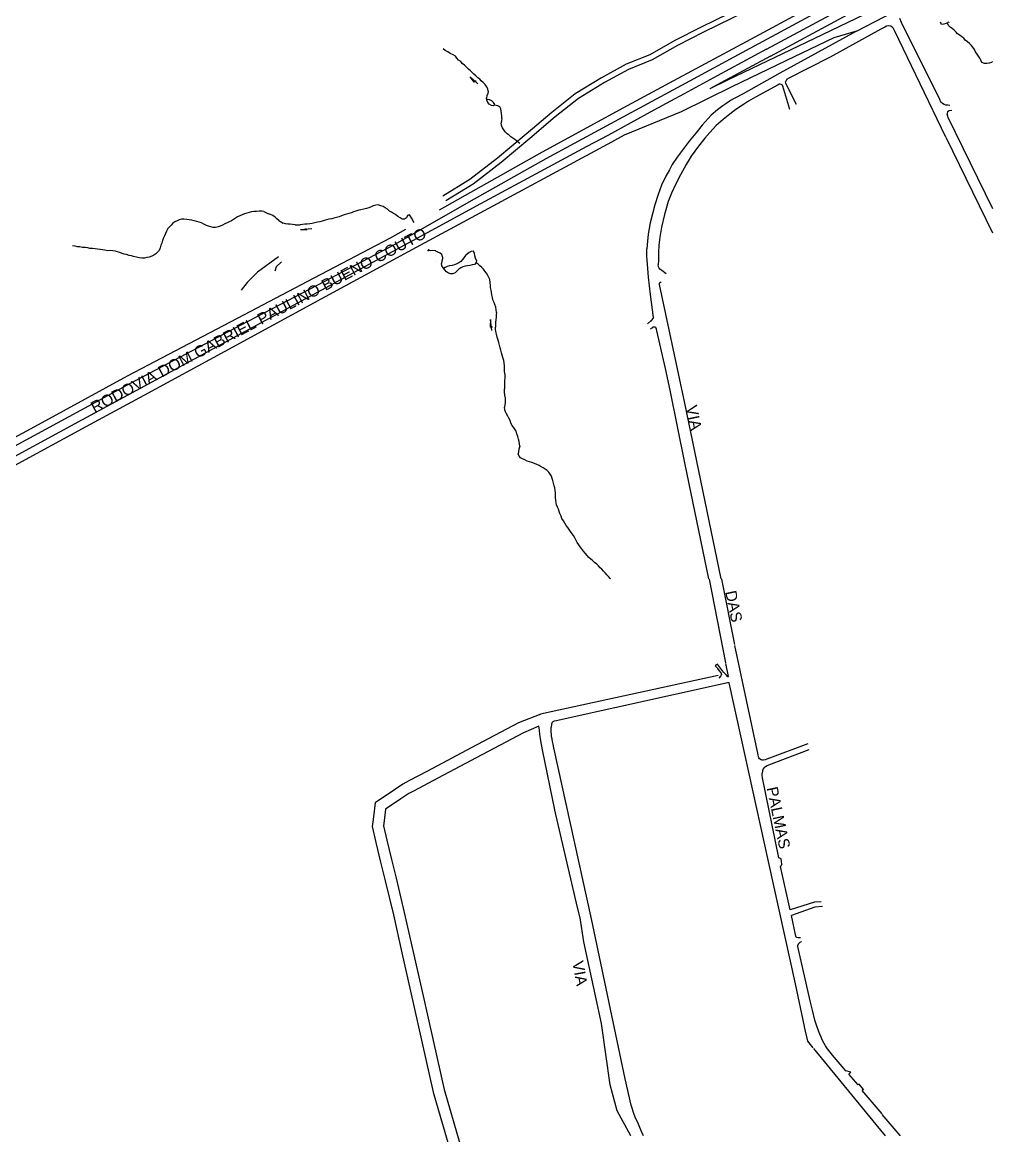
# Model space of a CAD drawing. Header units: millimetres. Extents: x 583 to 26013, y 350 to 21391.
# Drawn here: x 9720 to 10591, y 15884 to 16884 of the extents above; entities that cross this region are included whole.
import ezdxf

# ---------------------------------------------------------------- set-up
doc = ezdxf.new("R2010")
doc.units = ezdxf.units.MM
for name, color, linetype in [('105-QUADRAS_ESTRADAS', 80, 'Continuous'), ('110-CERCA_DE_ARAME', 10, 'Continuous'), ('115-PONTES_E_VIADUTO', 210, 'Continuous'), ('145-', 130, 'Continuous'), ('don gabriel', 150, 'Continuous'), ('LINE', 7, 'Continuous')]:
    doc.layers.add(name, color=color, linetype=linetype)
doc.styles.add('EU', font='arial.ttf', dxfattribs={"height": 10})

msp = doc.modelspace()

# ---------------------------------------------------------------- linework, layer by layer
at = {"color": 0, "linetype": 'Continuous'}
msp.add_line((10468.76537, 16875.90952), (10510.96175, 16897.76429), dxfattribs=at)
for points in [[(10611.11958, 16955.03599), (10560.95505, 16931.17245), (10499.04284, 16901.86261), (10445.41705, 16876.22396), (10402.26034, 16855.70848), (10353.63313, 16832.31625), (10337.06365, 16824.14112)], [(10468.76537, 16875.90952), (10448.4294, 16869.90527), (10405.28026, 16849.3934), (10356.69908, 16826.0233), (10311.28223, 16803.61531), (10260.31143, 16782.53506)], [(10185.31551, 16262.50241), (10165.3229, 16254.69537), (10122.70523, 16232.34548), (10083.75215, 16211.46002), (10066.9688, 16202.68523), (10061.57751, 16199.7632), (10054.09716, 16194.73626), (10036.66906, 16183.02423), (10034.8211, 16168.08348), (10034.03307, 16161.71229), (10037.36253, 16147.31631), (10041.46224, 16129.80441), (10045.6286, 16112.88147), (10052.96127, 16082.24817), (10060.62516, 16048.19592), (10068.3299, 16013.90463), (10088.73117, 15923.21092), (10112.91077, 15839.97628)], [(10183.6581, 16251.90925), (10169.68244, 16245.68994), (10127.39018, 16223.51069), (10088.43156, 16202.62226), (10071.6682, 16193.85793), (10066.76058, 16191.19805), (10059.67489, 16186.43632), (10046.03342, 16177.26898), (10044.74547, 16166.85597), (10044.1747, 16162.24125), (10047.10233, 16149.5827), (10051.18595, 16132.13951), (10055.34636, 16115.24075), (10062.70233, 16084.51009), (10070.38113, 16050.39162), (10078.08666, 16016.09683), (10098.48294, 15925.42527), (10126.64286, 15828.41075)]]:
    msp.add_lwpolyline(points, dxfattribs=at)
at = {"layer": '105-QUADRAS_ESTRADAS', "color": 0, "linetype": 'Continuous'}
for p, q in [((10509.21551, 16883.70241), (10507.59257, 16887.37336)), ((10468.76537, 16875.90952), (10399.81551, 16838.10241)), ((10445.21551, 16852.70241), (10406.91551, 16833.10241)), ((10399.81551, 16838.10241), (10366.91551, 16819.60241)), ((10405.51551, 16831.60241), (10405.01551, 16830.60241)), ((10405.21551, 16829.30241), (10405.01551, 16830.60241)), ((10405.71551, 16828.30241), (10405.21551, 16829.30241)), ((10405.91551, 16832.40241), (10405.51551, 16831.60241)), ((10406.61551, 16833.10241), (10405.91551, 16832.40241)), ((10366.91551, 16819.60241), (10359.61551, 16815.80241)), ((10398.31551, 16827.80241), (10378.21551, 16816.80241)), ((10399.41551, 16828.30241), (10398.41551, 16827.90241)), ((10400.21551, 16828.30241), (10399.41551, 16828.30241)), ((10401.21551, 16828.10241), (10400.21551, 16828.30241)), ((10402.21551, 16827.50241), (10401.21551, 16828.10241)), ((10402.71551, 16826.60241), (10402.21551, 16827.50241)), ((10408.91551, 16805.70241), (10402.71551, 16826.60241)), ((10414.91551, 16810.20241), (10405.71551, 16828.30241)), ((10352.21551, 16811.40241), (10348.61551, 16808.80241)), ((10355.61551, 16813.60241), (10352.21551, 16811.40241)), ((10359.61551, 16815.80241), (10355.61551, 16813.60241)), ((10366.31551, 16809.50241), (10360.41551, 16805.50241)), ((10371.81551, 16813.10241), (10366.31551, 16809.50241)), ((10378.21551, 16816.80241), (10371.81551, 16813.10241)), ((10348.61551, 16808.80241), (10344.11551, 16805.40241)), ((10354.91551, 16801.40241), (10349.11551, 16796.60241)), ((10360.41551, 16805.50241), (10354.91551, 16801.40241)), ((10342.91551, 16791.10241), (10337.11551, 16785.10241)), ((10349.11551, 16796.60241), (10342.91551, 16791.10241)), ((10332.61551, 16779.90241), (10327.01551, 16772.60241)), ((10337.11551, 16785.10241), (10332.61551, 16779.90241)), ((10591.01551, 16694.70241), (10549.31551, 16780.40241)), ((10327.01551, 16772.60241), (10320.41551, 16763.80241)), ((10320.41551, 16763.80241), (10315.71551, 16756.10241)), ((10315.71551, 16756.10241), (10310.71551, 16747.00241)), ((10310.71551, 16747.00241), (10306.51551, 16738.80241)), ((10302.71551, 16730.50241), (10299.71551, 16723.00241)), ((10306.51551, 16738.80241), (10302.71551, 16730.50241)), ((10299.71551, 16723.00241), (10296.41551, 16711.20241)), ((10296.41551, 16711.20241), (10293.81551, 16699.90241)), ((10293.81551, 16699.90241), (10292.31551, 16690.90241)), ((10091.11551, 16694.50241), (10091.11551, 16694.50241)), ((10292.31551, 16690.90241), (10291.41551, 16683.70241)), ((10291.41551, 16683.70241), (10291.11551, 16677.10241)), ((10290.91551, 16670.20241), (10290.81551, 16666.00241)), ((10291.11551, 16677.10241), (10290.91551, 16670.20241)), ((10291.01551, 16664.20241), (10290.81551, 16666.00241)), ((10291.61551, 16663.10241), (10291.01551, 16664.20241)), ((10292.31551, 16662.20241), (10291.61551, 16663.10241)), ((10293.91551, 16661.10241), (10292.31551, 16662.20241)), ((10298.01551, 16658.00241), (10293.91551, 16661.10241)), ((10292.31551, 16650.20241), (10291.81551, 16649.70241)), ((10291.91551, 16648.60241), (10291.81551, 16649.70241)), ((10292.81551, 16650.30241), (10292.31551, 16650.20241)), ((10293.41551, 16650.10241), (10292.81551, 16650.30241)), ((10314.51551, 16541.80241), (10291.91551, 16648.60241)), ((10284.01551, 16615.70241), (10281.11551, 16613.10241)), ((10285.51551, 16609.60241), (10283.41551, 16608.20241)), ((10301.41551, 16553.70241), (10297.31551, 16572.90241)), ((10314.61551, 16488.40241), (10301.41551, 16553.70241)), ((10347.31551, 16384.00241), (10314.51551, 16541.80241)), ((10336.31551, 16384.00241), (10314.61551, 16488.40241)), ((10336.41551, 16383.90241), (10336.31551, 16383.90241)), ((10351.41551, 16308.70241), (10336.81551, 16383.90241)), ((10347.41551, 16383.90241), (10347.31551, 16383.90241)), ((10347.71551, 16384.00241), (10347.71551, 16384.00241)), ((10359.51551, 16325.30241), (10347.71551, 16383.90241)), ((10343.91551, 16307.60241), (10342.01551, 16306.10241)), ((10344.21551, 16303.50241), (10342.01551, 16306.10241)), ((10349.31551, 16300.30241), (10343.91551, 16307.60241)), ((10345.91551, 16301.40241), (10344.21551, 16303.50241)), ((10347.41551, 16299.70241), (10345.91551, 16301.40241)), ((10347.61551, 16299.10241), (10347.41551, 16299.70241)), ((10351.91551, 16297.50241), (10349.31551, 16300.30241)), ((10344.71551, 16297.30241), (10187.61551, 16263.10241)), ((10354.41551, 16290.90241), (10201.71551, 16257.30241)), ((10346.91551, 16296.90241), (10345.11551, 16294.90241)), ((10347.41551, 16297.70241), (10346.91551, 16296.90241)), ((10347.61551, 16298.50241), (10347.41551, 16297.70241)), ((10347.61551, 16298.50241), (10347.61551, 16299.10241)), ((10352.81551, 16296.50241), (10351.91551, 16297.50241)), ((10353.21551, 16296.10241), (10352.81551, 16296.50241)), ((10353.81551, 16296.00241), (10353.21551, 16296.10241)), ((10185.31551, 16262.50241), (10184.11551, 16262.10241)), ((10187.61551, 16263.10241), (10185.31551, 16262.50241)), ((10183.81551, 16250.70241), (10183.6581, 16251.90925)), ((10184.61551, 16244.70241), (10183.81551, 16250.70241)), ((10194.81551, 16253.30241), (10194.51551, 16250.90241)), ((10194.51551, 16246.70241), (10194.51551, 16250.90241)), ((10195.31551, 16254.80241), (10194.81551, 16253.30241)), ((10196.01551, 16255.60241), (10195.31551, 16254.80241)), ((10197.31551, 16256.40241), (10196.01551, 16255.60241)), ((10199.31551, 16256.60241), (10197.31551, 16256.40241)), ((10201.71551, 16257.30241), (10199.31551, 16256.60241)), ((10185.41551, 16238.50241), (10184.61551, 16244.70241)), ((10194.81551, 16244.50241), (10194.51551, 16246.70241)), ((10194.91551, 16242.50241), (10194.81551, 16244.50241)), ((10195.41551, 16240.40241), (10194.91551, 16242.50241)), ((10195.81551, 16238.00241), (10195.41551, 16240.40241)), ((10186.91551, 16230.50241), (10185.41551, 16238.50241)), ((10197.81551, 16176.80241), (10186.91551, 16230.50241)), ((10196.41551, 16235.70241), (10195.81551, 16238.00241)), ((10197.01551, 16232.50241), (10196.41551, 16235.70241)), ((10230.81551, 16078.70241), (10197.01551, 16232.50241)), ((10261.21551, 15935.00241), (10230.81551, 16078.70241)), ((10425.11551, 15968.90241), (10422.21551, 15981.90241)), ((10429.71551, 15962.80241), (10425.11551, 15968.90241)), ((10266.61551, 15911.40241), (10261.21551, 15935.00241)), ((10269.01551, 15903.00241), (10266.61551, 15911.40241)), ((10270.71551, 15899.30241), (10269.01551, 15903.00241)), ((10272.41551, 15895.80241), (10270.71551, 15899.30241)), ((10508.11551, 15884.10241), (10491.91551, 15903.20241)), ((10274.21551, 15891.50241), (10272.41551, 15895.80241)), ((10275.71551, 15887.90241), (10274.21551, 15891.50241)), ((10277.51551, 15884.00241), (10275.71551, 15887.90241)), ((10508.01551, 15884.00241), (10507.91551, 15884.20241))]:
    msp.add_line(p, q, dxfattribs=at)
at = {"layer": '110-CERCA_DE_ARAME', "color": 0, "linetype": 'Continuous'}
for p, q in [((10494.11551, 16879.60241), (10490.71551, 16877.90241)), ((10495.81551, 16880.50241), (10494.11551, 16879.60241)), ((10497.81551, 16880.70241), (10495.81551, 16880.50241)), ((10499.71551, 16880.50241), (10497.81551, 16880.70241)), ((10501.11551, 16879.40241), (10499.71551, 16880.50241)), ((10502.11551, 16878.30241), (10501.11551, 16879.40241)), ((10543.51551, 16814.60241), (10509.21551, 16883.70241)), ((10490.71551, 16877.90241), (10445.01551, 16852.60241)), ((10503.01551, 16876.70241), (10502.11551, 16878.30241)), ((10549.01551, 16780.70241), (10503.01551, 16876.70241)), ((10544.61551, 16812.10241), (10543.51551, 16814.60241)), ((10546.01551, 16810.90241), (10544.61551, 16812.10241)), ((10547.61551, 16810.10241), (10546.01551, 16810.90241)), ((10549.01551, 16809.60241), (10547.61551, 16810.10241)), ((10550.71551, 16809.40241), (10549.01551, 16809.60241)), ((10552.51551, 16809.30241), (10550.71551, 16809.40241)), ((10338.31551, 16800.40241), (10330.11551, 16791.50241)), ((10344.11551, 16805.40241), (10338.31551, 16800.40241)), ((10550.31551, 16803.50241), (10550.01551, 16802.40241)), ((10550.01551, 16802.40241), (10550.01551, 16801.50241)), ((10550.71551, 16799.70241), (10550.01551, 16801.50241)), ((10552.01551, 16804.40241), (10550.31551, 16803.50241)), ((10551.11551, 16798.30241), (10550.71551, 16799.70241)), ((10554.41551, 16804.70241), (10552.01551, 16804.40241)), ((10330.11551, 16791.50241), (10324.51551, 16784.50241)), ((10591.01551, 16716.30241), (10551.11551, 16798.30241)), ((10324.51551, 16784.50241), (10318.51551, 16777.10241)), ((10313.01551, 16770.10241), (10307.61551, 16762.70241)), ((10318.51551, 16777.10241), (10313.01551, 16770.10241)), ((10307.61551, 16762.70241), (10303.41551, 16756.10241)), ((10301.01551, 16751.30241), (10297.71551, 16745.70241)), ((10303.41551, 16756.10241), (10301.01551, 16751.30241)), ((10297.71551, 16745.70241), (10293.81551, 16737.70241)), ((10290.71551, 16729.30241), (10287.61551, 16720.10241)), ((10293.81551, 16737.70241), (10290.71551, 16729.30241)), ((10287.61551, 16720.10241), (10285.71551, 16711.80241)), ((10285.71551, 16711.80241), (10283.61551, 16703.80241)), ((10283.61551, 16703.80241), (10281.71551, 16693.60241)), ((10281.71551, 16693.60241), (10281.11551, 16687.30241)), ((10281.11551, 16687.30241), (10280.41551, 16680.60241)), ((10280.61551, 16673.60241), (10280.41551, 16680.60241)), ((10281.01551, 16666.70241), (10280.61551, 16673.60241)), ((10091.11551, 16669.00241), (10091.11551, 16669.00241)), ((10282.11551, 16654.90241), (10281.01551, 16666.70241)), ((10283.91551, 16639.40241), (10282.11551, 16654.90241)), ((10286.51551, 16618.90241), (10283.91551, 16639.40241)), ((10286.51551, 16618.90241), (10284.01551, 16615.60241)), ((10286.11551, 16610.00241), (10285.31551, 16609.60241)), ((10287.01551, 16610.20241), (10286.11551, 16610.00241)), ((10287.91551, 16610.10241), (10287.01551, 16610.20241)), ((10288.51551, 16609.80241), (10287.91551, 16610.10241)), ((10288.81551, 16609.30241), (10288.51551, 16609.80241)), ((10289.11551, 16608.30241), (10288.81551, 16609.30241)), ((10289.41551, 16606.90241), (10289.11551, 16608.30241)), ((10297.21551, 16572.90241), (10289.41551, 16606.90241)), ((10380.51551, 16226.10241), (10359.41551, 16324.30241)), ((10353.71551, 16296.40241), (10351.41551, 16308.00241)), ((10389.81551, 16130.30241), (10354.51551, 16290.80241)), ((10425.11551, 16235.90241), (10388.21551, 16222.30241)), ((10426.01551, 16230.50241), (10389.61551, 16216.70241)), ((10380.81551, 16224.20241), (10380.51551, 16226.10241)), ((10381.21551, 16223.30241), (10380.81551, 16224.20241)), ((10381.81551, 16222.50241), (10381.21551, 16223.30241)), ((10383.21551, 16221.70241), (10381.81551, 16222.50241)), ((10384.21551, 16221.40241), (10383.21551, 16221.70241)), ((10385.41551, 16221.40241), (10384.21551, 16221.40241)), ((10386.71551, 16221.70241), (10385.41551, 16221.40241)), ((10388.21551, 16222.30241), (10386.71551, 16221.70241)), ((10384.41551, 16211.70241), (10384.21551, 16209.70241)), ((10384.21551, 16207.80241), (10384.21551, 16209.70241)), ((10385.11551, 16213.60241), (10384.41551, 16211.70241)), ((10385.81551, 16214.70241), (10385.11551, 16213.60241)), ((10387.01551, 16215.40241), (10385.81551, 16214.70241)), ((10388.41551, 16216.20241), (10387.01551, 16215.40241)), ((10389.61551, 16216.70241), (10388.41551, 16216.20241)), ((10384.51551, 16205.50241), (10384.21551, 16207.80241)), ((10399.11551, 16133.60241), (10384.51551, 16205.50241)), ((10218.41551, 16089.10241), (10198.01551, 16176.50241)), ((10413.91551, 16020.50241), (10389.81551, 16130.30241)), ((10401.01551, 16132.70241), (10399.11551, 16133.60241)), ((10401.61551, 16127.80241), (10401.01551, 16132.70241)), ((10401.61551, 16127.80241), (10400.61551, 16125.70241)), ((10409.11551, 16086.90241), (10400.61551, 16125.70241)), ((10431.11551, 16093.80241), (10409.11551, 16086.90241)), ((10431.21551, 16089.30241), (10410.51551, 16081.80241)), ((10437.11551, 16094.10241), (10431.11551, 16093.80241)), ((10438.11551, 16089.90241), (10431.21551, 16089.30241)), ((10220.71551, 16079.70241), (10218.41551, 16089.10241)), ((10224.01551, 16058.10241), (10220.71551, 16079.70241)), ((10414.31551, 16063.30241), (10410.51551, 16081.80241)), ((10414.61551, 16062.30241), (10414.31551, 16063.30241)), ((10415.01551, 16062.00241), (10414.61551, 16062.30241)), ((10416.31551, 16061.60241), (10415.01551, 16062.00241)), ((10417.31551, 16061.60241), (10416.31551, 16061.60241)), ((10418.41551, 16061.70241), (10417.31551, 16061.60241)), ((10239.81551, 15984.90241), (10224.01551, 16058.10241)), ((10416.41551, 16056.00241), (10416.01551, 16055.00241)), ((10416.11551, 16053.90241), (10416.01551, 16055.00241)), ((10427.31551, 16005.00241), (10416.11551, 16053.90241)), ((10417.01551, 16056.60241), (10416.41551, 16056.00241)), ((10417.41551, 16056.90241), (10417.01551, 16056.60241)), ((10417.81551, 16057.40241), (10417.41551, 16056.90241)), ((10418.41551, 16057.70241), (10417.81551, 16057.40241)), ((10419.21551, 16058.00241), (10418.41551, 16057.70241)), ((10419.41551, 16058.00241), (10419.21551, 16058.00241)), ((10422.11551, 15982.20241), (10413.91551, 16020.50241)), ((10429.11551, 15996.70241), (10427.31551, 16005.00241)), ((10431.41551, 15987.70241), (10429.11551, 15996.70241)), ((10247.71551, 15929.80241), (10239.81551, 15984.90241)), ((10432.91551, 15983.20241), (10431.41551, 15987.70241)), ((10434.61551, 15978.20241), (10432.91551, 15983.20241)), ((10435.91551, 15975.10241), (10434.61551, 15978.20241)), ((10437.01551, 15972.40241), (10435.91551, 15975.10241)), ((10438.01551, 15970.10241), (10437.01551, 15972.40241)), ((10439.81551, 15966.90241), (10438.01551, 15970.10241)), ((10486.51551, 15894.20241), (10430.31551, 15962.30241)), ((10441.01551, 15964.60241), (10439.81551, 15966.90241)), ((10442.71551, 15961.90241), (10441.01551, 15964.60241)), ((10445.01551, 15959.00241), (10442.71551, 15961.90241)), ((10447.21551, 15956.40241), (10445.01551, 15959.00241)), ((10459.31551, 15942.20241), (10447.21551, 15956.40241)), ((10463.81551, 15941.00241), (10459.31551, 15942.20241)), ((10463.81551, 15941.00241), (10461.91551, 15939.40241)), ((10470.11551, 15929.80241), (10461.91551, 15939.40241)), ((10253.91551, 15906.30241), (10247.71551, 15929.80241)), ((10471.01551, 15930.20241), (10470.11551, 15929.80241)), ((10474.91551, 15925.40241), (10471.01551, 15930.20241)), ((10474.91551, 15925.40241), (10473.91551, 15924.70241)), ((10491.71551, 15903.60241), (10473.91551, 15924.70241)), ((10266.11551, 15884.00241), (10253.91551, 15906.30241)), ((10494.91551, 15884.00241), (10486.51551, 15894.20241)), ((10265.91551, 15884.00241), (10265.91551, 15884.00241))]:
    msp.add_line(p, q, dxfattribs=at)
at = {"layer": '115-PONTES_E_VIADUTO', "color": 0, "linetype": 'Continuous'}
for p, q in [((10084.31551, 16679.40241), (10084.21551, 16679.30241)), ((10084.21551, 16678.80241), (10084.21551, 16679.30241)), ((10084.51551, 16679.60241), (10084.31551, 16679.40241)), ((10085.01551, 16679.70241), (10084.51551, 16679.60241)), ((10084.41551, 16678.50241), (10084.21551, 16678.80241))]:
    msp.add_line(p, q, dxfattribs=at)
at = {"layer": '145-', "color": 0, "linetype": 'Continuous'}
for p, q in [((10545.21551, 16882.00241), (10544.21551, 16883.90241)), ((10544.21551, 16883.90241), (10544.21551, 16883.90241)), ((10544.71551, 16883.90241), (10544.71551, 16883.90241)), ((10547.31551, 16882.20241), (10545.21551, 16882.00241)), ((10549.41551, 16882.70241), (10547.31551, 16882.20241)), ((10551.41551, 16883.90241), (10549.41551, 16882.70241)), ((10551.31551, 16881.10241), (10550.31551, 16883.10241)), ((10552.91551, 16879.70241), (10551.31551, 16881.10241)), ((10551.81551, 16883.90241), (10551.61551, 16883.80241)), ((10554.71551, 16878.40241), (10552.91551, 16879.70241)), ((10556.31551, 16876.80241), (10554.71551, 16878.40241)), ((10558.11551, 16875.00241), (10556.31551, 16876.80241)), ((10559.41551, 16873.50241), (10558.11551, 16875.00241)), ((10561.71551, 16872.10241), (10559.41551, 16873.50241)), ((10563.41551, 16871.00241), (10561.71551, 16872.10241)), ((10565.01551, 16869.70241), (10563.41551, 16871.00241)), ((10566.31551, 16868.00241), (10565.01551, 16869.70241)), ((10099.61551, 16858.70241), (10097.71551, 16860.10241)), ((10568.31551, 16866.50241), (10566.31551, 16868.00241)), ((10570.11551, 16864.90241), (10568.31551, 16866.50241)), ((10571.71551, 16863.40241), (10570.11551, 16864.90241)), ((10573.31551, 16861.60241), (10571.71551, 16863.40241)), ((10574.61551, 16859.60241), (10573.31551, 16861.60241)), ((10575.61551, 16857.30241), (10574.61551, 16859.60241)), ((10102.01551, 16857.40241), (10099.61551, 16858.70241)), ((10104.11551, 16855.80241), (10102.01551, 16857.40241)), ((10106.61551, 16854.60241), (10104.11551, 16855.80241)), ((10108.61551, 16853.40241), (10106.61551, 16854.60241)), ((10109.81551, 16851.60241), (10108.61551, 16853.40241)), ((10111.31551, 16849.80241), (10109.81551, 16851.60241)), ((10113.41551, 16848.60241), (10111.31551, 16849.80241)), ((10577.21551, 16855.30241), (10575.61551, 16857.30241)), ((10578.31551, 16853.50241), (10577.21551, 16855.30241)), ((10579.41551, 16851.60241), (10578.31551, 16853.50241)), ((10580.41551, 16849.90241), (10579.41551, 16851.60241)), ((10581.41551, 16847.80241), (10580.41551, 16849.90241)), ((10114.81551, 16846.80241), (10113.41551, 16848.60241)), ((10116.81551, 16845.30241), (10114.81551, 16846.80241)), ((10118.71551, 16843.70241), (10116.81551, 16845.30241)), ((10120.31551, 16841.80241), (10118.71551, 16843.70241)), ((10122.21551, 16840.20241), (10120.31551, 16841.80241)), ((10123.81551, 16838.90241), (10122.21551, 16840.20241)), ((10583.71551, 16847.00241), (10581.41551, 16847.80241)), ((10585.91551, 16846.90241), (10583.71551, 16847.00241)), ((10588.01551, 16847.10241), (10585.91551, 16846.90241)), ((10590.01551, 16847.90241), (10588.01551, 16847.10241)), ((10590.81551, 16848.60241), (10590.01551, 16847.90241)), ((10128.91551, 16828.60241), (10122.01551, 16834.90241)), ((10125.61551, 16830.10241), (10122.01551, 16834.90241)), ((10125.31551, 16837.20241), (10123.81551, 16838.90241)), ((10127.11551, 16835.90241), (10125.31551, 16837.20241)), ((10127.41551, 16831.40241), (10125.61551, 16830.10241)), ((10128.81551, 16834.20241), (10127.11551, 16835.90241)), ((10130.51551, 16832.80241), (10128.81551, 16834.20241)), ((10131.91551, 16831.30241), (10130.51551, 16832.80241)), ((10133.61551, 16829.80241), (10131.91551, 16831.30241)), ((10135.41551, 16828.10241), (10133.61551, 16829.80241)), ((10136.61551, 16826.20241), (10135.41551, 16828.10241)), ((10137.91551, 16824.20241), (10136.61551, 16826.20241)), ((10137.71551, 16820.00241), (10137.01551, 16818.00241)), ((10138.21551, 16822.10241), (10137.71551, 16820.00241)), ((10138.21551, 16822.10241), (10137.91551, 16824.20241)), ((10137.01551, 16818.00241), (10136.61551, 16816.00241)), ((10136.91551, 16813.90241), (10136.61551, 16816.00241)), ((10137.41551, 16814.50241), (10136.91551, 16814.50241)), ((10137.81551, 16812.00241), (10136.91551, 16813.90241)), ((10139.41551, 16814.20241), (10137.41551, 16814.50241)), ((10139.11551, 16810.40241), (10137.81551, 16812.00241)), ((10141.01551, 16809.20241), (10139.11551, 16810.40241)), ((10141.31551, 16813.40241), (10139.41551, 16814.20241)), ((10143.01551, 16809.00241), (10141.01551, 16809.20241)), ((10143.01551, 16812.00241), (10141.31551, 16813.40241)), ((10144.21551, 16810.20241), (10143.01551, 16812.00241)), ((10144.21551, 16810.20241), (10143.01551, 16809.00241)), ((10146.71551, 16809.00241), (10143.71551, 16809.60241)), ((10148.51551, 16808.10241), (10146.71551, 16809.00241)), ((10149.41551, 16806.10241), (10148.51551, 16808.10241)), ((10149.81551, 16804.20241), (10149.41551, 16806.10241)), ((10150.01551, 16802.00241), (10149.81551, 16804.20241)), ((10150.21551, 16799.90241), (10150.01551, 16802.00241)), ((10150.31551, 16797.60241), (10150.21551, 16799.90241)), ((10149.91551, 16795.60241), (10149.81551, 16793.50241)), ((10149.91551, 16791.30241), (10149.81551, 16793.50241)), ((10150.31551, 16797.60241), (10149.91551, 16795.60241)), ((10150.81551, 16789.20241), (10149.91551, 16791.30241)), ((10152.21551, 16787.40241), (10150.81551, 16789.20241)), ((10153.41551, 16785.50241), (10152.21551, 16787.40241)), ((10155.11551, 16783.90241), (10153.41551, 16785.50241)), ((10156.81551, 16782.70241), (10155.11551, 16783.90241)), ((10158.51551, 16781.20241), (10156.81551, 16782.70241)), ((10160.11551, 16779.80241), (10158.51551, 16781.20241)), ((10161.91551, 16778.80241), (10160.11551, 16779.80241)), ((10163.61551, 16777.60241), (10161.91551, 16778.80241)), ((10165.31551, 16776.10241), (10163.61551, 16777.60241)), ((10166.61551, 16775.00241), (10165.31551, 16776.10241)), ((10037.11551, 16719.80241), (10034.91551, 16719.10241)), ((10039.21551, 16720.00241), (10037.11551, 16719.80241)), ((10041.61551, 16719.20241), (10039.21551, 16720.00241)), ((10043.71551, 16718.60241), (10041.61551, 16719.20241)), ((9915.11551, 16710.20241), (9912.91551, 16709.10241)), ((9917.11551, 16710.90241), (9915.11551, 16710.20241)), ((9919.31551, 16711.90241), (9917.11551, 16710.90241)), ((9921.31551, 16712.40241), (9919.31551, 16711.90241)), ((9923.41551, 16713.20241), (9921.31551, 16712.40241)), ((9925.61551, 16713.60241), (9923.41551, 16713.20241)), ((9927.81551, 16714.00241), (9925.61551, 16713.60241)), ((9930.21551, 16714.10241), (9927.81551, 16714.00241)), ((9932.61551, 16714.20241), (9930.21551, 16714.10241)), ((9934.81551, 16714.20241), (9932.61551, 16714.20241)), ((9936.81551, 16713.90241), (9934.81551, 16714.20241)), ((9936.81551, 16713.90241), (9940.81551, 16711.90241)), ((9942.81551, 16711.20241), (9940.81551, 16711.90241)), ((9944.81551, 16710.30241), (9942.81551, 16711.20241)), ((9946.81551, 16708.90241), (9944.81551, 16710.30241)), ((10004.21551, 16709.30241), (10001.81551, 16708.60241)), ((10006.31551, 16710.10241), (10004.21551, 16709.30241)), ((10008.91551, 16710.90241), (10006.31551, 16710.10241)), ((10010.91551, 16711.50241), (10008.91551, 16710.90241)), ((10013.11551, 16712.30241), (10010.91551, 16711.50241)), ((10015.31551, 16712.90241), (10013.11551, 16712.30241)), ((10017.31551, 16713.60241), (10015.31551, 16712.90241)), ((10019.41551, 16714.30241), (10017.31551, 16713.60241)), ((10021.91551, 16715.10241), (10019.41551, 16714.30241)), ((10023.91551, 16715.60241), (10021.91551, 16715.10241)), ((10026.51551, 16716.20241), (10023.91551, 16715.60241)), ((10028.81551, 16716.60241), (10026.51551, 16716.20241)), ((10030.91551, 16717.30241), (10028.81551, 16716.60241)), ((10033.11551, 16718.20241), (10030.91551, 16717.30241)), ((10034.91551, 16719.10241), (10033.11551, 16718.20241)), ((10045.51551, 16717.30241), (10043.71551, 16718.60241)), ((10047.61551, 16716.00241), (10045.51551, 16717.30241)), ((10049.41551, 16714.40241), (10047.61551, 16716.00241)), ((10051.21551, 16713.40241), (10049.41551, 16714.40241)), ((10053.21551, 16712.30241), (10051.21551, 16713.40241)), ((10055.01551, 16711.20241), (10053.21551, 16712.30241)), ((10057.01551, 16709.60241), (10055.01551, 16711.20241)), ((10059.01551, 16708.30241), (10057.01551, 16709.60241)), ((10065.51551, 16710.40241), (10064.71551, 16708.30241)), ((10067.51551, 16710.90241), (10065.51551, 16710.40241)), ((10068.61551, 16709.20241), (10067.51551, 16710.90241)), ((10069.91551, 16707.40241), (10068.61551, 16709.20241)), ((9852.01551, 16700.10241), (9850.51551, 16698.60241)), ((9853.51551, 16701.80241), (9852.01551, 16700.10241)), ((9854.91551, 16703.50241), (9853.51551, 16701.80241)), ((9856.91551, 16704.80241), (9854.91551, 16703.50241)), ((9859.01551, 16705.60241), (9856.91551, 16704.80241)), ((9860.81551, 16706.60241), (9859.01551, 16705.60241)), ((9862.81551, 16707.00241), (9860.81551, 16706.60241)), ((9864.91551, 16707.20241), (9862.81551, 16707.00241)), ((9867.41551, 16706.80241), (9864.91551, 16707.20241)), ((9869.61551, 16706.50241), (9867.41551, 16706.80241)), ((9872.01551, 16706.10241), (9869.61551, 16706.50241)), ((9874.21551, 16705.70241), (9872.01551, 16706.10241)), ((9876.41551, 16705.10241), (9874.21551, 16705.70241)), ((9878.71551, 16704.40241), (9876.41551, 16705.10241)), ((9880.71551, 16703.70241), (9878.71551, 16704.40241)), ((9882.81551, 16702.70241), (9880.71551, 16703.70241)), ((9885.11551, 16701.50241), (9882.81551, 16702.70241)), ((9886.91551, 16700.80241), (9885.11551, 16701.50241)), ((9889.21551, 16700.10241), (9886.91551, 16700.80241)), ((9891.31551, 16699.70241), (9889.21551, 16700.10241)), ((9893.41551, 16699.70241), (9891.31551, 16699.70241)), ((9895.71551, 16700.30241), (9893.41551, 16699.70241)), ((9897.61551, 16700.80241), (9895.71551, 16700.30241)), ((9899.51551, 16701.80241), (9897.61551, 16700.80241)), ((9901.71551, 16702.80241), (9899.51551, 16701.80241)), ((9903.61551, 16703.80241), (9901.71551, 16702.80241)), ((9905.51551, 16704.80241), (9903.61551, 16703.80241)), ((9907.61551, 16705.50241), (9905.51551, 16704.80241)), ((9909.41551, 16706.80241), (9907.61551, 16705.50241)), ((9911.21551, 16708.10241), (9909.41551, 16706.80241)), ((9912.91551, 16709.10241), (9911.21551, 16708.10241)), ((9948.41551, 16707.40241), (9946.81551, 16708.90241)), ((9950.11551, 16705.90241), (9948.41551, 16707.40241)), ((9950.11551, 16705.90241), (9954.11551, 16703.50241)), ((9956.01551, 16703.00241), (9954.11551, 16703.50241)), ((9958.11551, 16702.70241), (9956.01551, 16703.00241)), ((9960.31551, 16702.50241), (9958.11551, 16702.70241)), ((9962.51551, 16702.30241), (9960.31551, 16702.50241)), ((9964.81551, 16702.00241), (9962.51551, 16702.30241)), ((9964.81551, 16702.00241), (9969.21551, 16702.00241)), ((9971.31551, 16702.40241), (9969.21551, 16702.00241)), ((9973.41551, 16702.50241), (9971.31551, 16702.40241)), ((9975.71551, 16702.70241), (9973.41551, 16702.50241)), ((9977.91551, 16703.00241), (9975.71551, 16702.70241)), ((9980.21551, 16703.30241), (9977.91551, 16703.00241)), ((9982.51551, 16703.70241), (9980.21551, 16703.30241)), ((9984.71551, 16704.30241), (9982.51551, 16703.70241)), ((9986.91551, 16704.70241), (9984.71551, 16704.30241)), ((9989.01551, 16705.20241), (9986.91551, 16704.70241)), ((9990.91551, 16705.90241), (9989.01551, 16705.20241)), ((9993.01551, 16706.50241), (9990.91551, 16705.90241)), ((9995.01551, 16707.00241), (9993.01551, 16706.50241)), ((9997.61551, 16707.40241), (9995.01551, 16707.00241)), ((9999.61551, 16708.10241), (9997.61551, 16707.40241)), ((10001.81551, 16708.60241), (9999.61551, 16708.10241)), ((10061.01551, 16707.10241), (10059.01551, 16708.30241)), ((10063.01551, 16707.00241), (10061.01551, 16707.10241)), ((10064.71551, 16708.30241), (10063.01551, 16707.00241)), ((10070.61551, 16705.40241), (10069.91551, 16707.40241)), ((10071.51551, 16704.20241), (10070.61551, 16705.40241)), ((9846.61551, 16690.30241), (9845.61551, 16688.00241)), ((9847.61551, 16692.20241), (9846.61551, 16690.30241)), ((9848.41551, 16694.20241), (9847.61551, 16692.20241)), ((9849.41551, 16696.40241), (9848.41551, 16694.20241)), ((9850.51551, 16698.60241), (9849.41551, 16696.40241)), ((9979.71551, 16698.30241), (9969.61551, 16697.50241)), ((9974.91551, 16697.10241), (9969.61551, 16697.50241)), ((9974.91551, 16697.10241), (9974.81551, 16698.70241)), ((9767.21551, 16682.80241), (9764.81551, 16683.10241)), ((9769.51551, 16682.40241), (9767.21551, 16682.80241)), ((9771.51551, 16682.20241), (9769.51551, 16682.40241)), ((9773.81551, 16681.80241), (9771.51551, 16682.20241)), ((9776.51551, 16681.60241), (9773.81551, 16681.80241)), ((9778.61551, 16681.50241), (9776.51551, 16681.60241)), ((9780.61551, 16680.90241), (9778.61551, 16681.50241)), ((9782.81551, 16680.70241), (9780.61551, 16680.90241)), ((9785.11551, 16680.40241), (9782.81551, 16680.70241)), ((9787.41551, 16680.10241), (9785.11551, 16680.40241)), ((9789.61551, 16680.00241), (9787.41551, 16680.10241)), ((9791.81551, 16679.60241), (9789.61551, 16680.00241)), ((9793.91551, 16679.30241), (9791.81551, 16679.60241)), ((9796.41551, 16678.80241), (9793.91551, 16679.30241)), ((9843.61551, 16681.50241), (9842.71551, 16679.10241)), ((9844.31551, 16683.70241), (9843.61551, 16681.50241)), ((9845.21551, 16685.70241), (9844.31551, 16683.70241)), ((9845.61551, 16688.00241), (9845.21551, 16685.70241)), ((10086.51551, 16678.80241), (10084.31551, 16679.30241)), ((9798.81551, 16678.90241), (9796.41551, 16678.80241)), ((9801.11551, 16678.70241), (9798.81551, 16678.90241)), ((9803.41551, 16678.30241), (9801.11551, 16678.70241)), ((9805.41551, 16677.70241), (9803.41551, 16678.30241)), ((9807.31551, 16677.20241), (9805.41551, 16677.70241)), ((9809.41551, 16676.40241), (9807.31551, 16677.20241)), ((9811.41551, 16675.60241), (9809.41551, 16676.40241)), ((9813.41551, 16675.30241), (9811.41551, 16675.60241)), ((9815.71551, 16674.40241), (9813.41551, 16675.30241)), ((9817.91551, 16674.10241), (9815.71551, 16674.40241)), ((9819.81551, 16673.50241), (9817.91551, 16674.10241)), ((9822.41551, 16672.90241), (9819.81551, 16673.50241)), ((9824.71551, 16672.30241), (9822.41551, 16672.90241)), ((9827.11551, 16672.20241), (9824.71551, 16672.30241)), ((9829.61551, 16672.20241), (9827.11551, 16672.20241)), ((9831.61551, 16672.60241), (9829.61551, 16672.20241)), ((9833.71551, 16673.00241), (9831.61551, 16672.60241)), ((9836.01551, 16673.80241), (9833.71551, 16673.00241)), ((9838.01551, 16674.70241), (9836.01551, 16673.80241)), ((9839.71551, 16675.90241), (9838.01551, 16674.70241)), ((9841.11551, 16677.60241), (9839.71551, 16675.90241)), ((9842.71551, 16679.10241), (9841.11551, 16677.60241)), ((10088.51551, 16679.00241), (10086.51551, 16678.80241)), ((10090.51551, 16678.80241), (10088.51551, 16679.00241)), ((10091.11551, 16678.70241), (10090.51551, 16678.80241)), ((10091.11551, 16678.40241), (10091.11551, 16678.50241)), ((10093.01551, 16677.50241), (10091.21551, 16678.40241)), ((10094.91551, 16676.50241), (10093.01551, 16677.50241)), ((10096.51551, 16675.30241), (10094.91551, 16676.50241)), ((10096.61551, 16669.30241), (10096.21551, 16667.30241)), ((10097.11551, 16673.40241), (10096.51551, 16675.30241)), ((10097.11551, 16671.40241), (10096.61551, 16669.30241)), ((10097.11551, 16673.40241), (10097.11551, 16671.40241)), ((10115.01551, 16670.80241), (10113.51551, 16669.10241)), ((10116.31551, 16672.50241), (10115.01551, 16670.80241)), ((10117.81551, 16674.40241), (10116.31551, 16672.50241)), ((10119.31551, 16675.70241), (10117.81551, 16674.40241)), ((10121.01551, 16677.10241), (10119.31551, 16675.70241)), ((10122.81551, 16678.10241), (10121.01551, 16677.10241)), ((10125.01551, 16678.30241), (10122.81551, 16678.10241)), ((10125.81551, 16676.40241), (10125.01551, 16678.30241)), ((10126.01551, 16674.20241), (10125.81551, 16676.40241)), ((10126.61551, 16672.10241), (10126.01551, 16674.20241)), ((10127.61551, 16670.10241), (10126.61551, 16672.10241)), ((10127.61551, 16670.10241), (10127.41551, 16668.10241)), ((10096.41551, 16665.10241), (10096.21551, 16667.30241)), ((10097.61551, 16663.30241), (10096.41551, 16665.10241)), ((10099.11551, 16661.50241), (10097.61551, 16663.30241)), ((10099.41551, 16663.80241), (10098.11551, 16662.70241)), ((10100.71551, 16659.90241), (10099.11551, 16661.50241)), ((10101.41551, 16664.70241), (10099.41551, 16663.80241)), ((10102.41551, 16658.70241), (10100.71551, 16659.90241)), ((10103.51551, 16665.20241), (10101.41551, 16664.70241)), ((10105.71551, 16665.40241), (10103.51551, 16665.20241)), ((10107.81551, 16666.20241), (10105.71551, 16665.40241)), ((10109.81551, 16667.10241), (10107.81551, 16666.20241)), ((10110.01551, 16660.40241), (10108.51551, 16658.90241)), ((10111.81551, 16668.00241), (10109.81551, 16667.10241)), ((10111.61551, 16662.10241), (10110.01551, 16660.40241)), ((10113.41551, 16663.50241), (10111.61551, 16662.10241)), ((10113.51551, 16669.10241), (10111.81551, 16668.00241)), ((10115.31551, 16664.30241), (10113.41551, 16663.50241)), ((10117.31551, 16664.90241), (10115.31551, 16664.30241)), ((10119.51551, 16665.10241), (10117.31551, 16664.90241)), ((10121.61551, 16665.60241), (10119.51551, 16665.10241)), ((10123.81551, 16666.10241), (10121.61551, 16665.60241)), ((10125.81551, 16666.50241), (10123.81551, 16666.10241)), ((10127.41551, 16668.10241), (10125.81551, 16666.50241)), ((10129.11551, 16666.70241), (10127.41551, 16668.00241)), ((10130.61551, 16665.20241), (10129.11551, 16666.70241)), ((10132.31551, 16663.60241), (10130.61551, 16665.20241)), ((10134.01551, 16662.10241), (10132.31551, 16663.60241)), ((10135.21551, 16660.40241), (10134.01551, 16662.10241)), ((10136.61551, 16658.50241), (10135.21551, 16660.40241)), ((10104.41551, 16658.10241), (10102.41551, 16658.70241)), ((10106.41551, 16658.00241), (10104.41551, 16658.10241)), ((10108.51551, 16658.90241), (10106.41551, 16658.00241)), ((10137.71551, 16656.50241), (10136.61551, 16658.50241)), ((10138.71551, 16654.70241), (10137.71551, 16656.50241)), ((10139.61551, 16652.80241), (10138.71551, 16654.70241)), ((10139.81551, 16650.30241), (10139.61551, 16652.80241)), ((10140.11551, 16648.00241), (10139.81551, 16650.30241)), ((10140.31551, 16645.90241), (10140.11551, 16648.00241)), ((10140.71551, 16643.50241), (10140.31551, 16645.90241)), ((10141.11551, 16641.30241), (10140.71551, 16643.50241)), ((10141.51551, 16639.20241), (10141.11551, 16641.30241)), ((10141.91551, 16636.80241), (10141.51551, 16639.20241)), ((10142.31551, 16634.80241), (10141.91551, 16636.80241)), ((10143.11551, 16632.80241), (10142.31551, 16634.80241)), ((10144.11551, 16630.50241), (10143.11551, 16632.80241)), ((10144.91551, 16628.10241), (10144.11551, 16630.50241)), ((10145.21551, 16625.60241), (10144.91551, 16628.10241)), ((10145.41551, 16623.20241), (10145.21551, 16625.60241)), ((10145.41551, 16623.20241), (10145.31551, 16621.20241)), ((10145.31551, 16621.20241), (10145.31551, 16619.00241)), ((10140.11551, 16616.90241), (10139.91551, 16610.10241)), ((10141.91551, 16610.10241), (10139.91551, 16610.10241)), ((10141.31551, 16607.10241), (10140.11551, 16616.90241)), ((10144.71551, 16612.20241), (10144.61551, 16610.20241)), ((10144.71551, 16608.20241), (10144.61551, 16610.20241)), ((10144.81551, 16614.70241), (10144.71551, 16612.20241)), ((10145.01551, 16616.80241), (10144.81551, 16614.70241)), ((10145.31551, 16619.00241), (10145.01551, 16616.80241)), ((10144.91551, 16606.10241), (10144.71551, 16608.20241)), ((10145.51551, 16603.80241), (10144.91551, 16606.10241)), ((10146.21551, 16601.20241), (10145.51551, 16603.80241)), ((10146.91551, 16598.60241), (10146.21551, 16601.20241)), ((10147.61551, 16596.50241), (10146.91551, 16598.60241)), ((10148.21551, 16594.00241), (10147.61551, 16596.50241)), ((10148.81551, 16591.70241), (10148.21551, 16594.00241)), ((10149.31551, 16589.60241), (10148.81551, 16591.70241)), ((10150.11551, 16587.00241), (10149.31551, 16589.60241)), ((10150.61551, 16585.00241), (10150.11551, 16587.00241)), ((10151.31551, 16582.80241), (10150.61551, 16585.00241)), ((10152.01551, 16580.20241), (10151.31551, 16582.80241)), ((10152.41551, 16578.10241), (10152.01551, 16580.20241)), ((10152.81551, 16575.40241), (10152.41551, 16578.10241)), ((10152.81551, 16570.60241), (10152.81551, 16575.40241)), ((10152.91551, 16568.30241), (10152.81551, 16570.60241)), ((10152.81551, 16562.00241), (10152.71551, 16560.00241)), ((10152.71551, 16560.00241), (10152.71551, 16557.50241)), ((10152.91551, 16565.00241), (10152.81551, 16562.00241)), ((10152.91551, 16568.30241), (10152.91551, 16565.00241)), ((10152.71551, 16557.50241), (10152.61551, 16554.90241)), ((10152.81551, 16551.90241), (10152.61551, 16554.90241)), ((10153.01551, 16549.20241), (10152.81551, 16551.90241)), ((10153.31551, 16547.20241), (10153.01551, 16549.20241)), ((10153.11551, 16540.50241), (10152.61551, 16538.20241)), ((10153.21551, 16542.60241), (10153.11551, 16540.50241)), ((10153.31551, 16547.20241), (10153.21551, 16545.00241)), ((10153.21551, 16545.00241), (10153.21551, 16542.60241)), ((10152.91551, 16536.00241), (10152.61551, 16538.20241)), ((10153.51551, 16534.10241), (10152.91551, 16536.00241)), ((10154.61551, 16532.20241), (10153.51551, 16534.10241)), ((10155.61551, 16530.20241), (10154.61551, 16532.20241)), ((10156.71551, 16528.40241), (10155.61551, 16530.20241)), ((10157.71551, 16526.20241), (10156.71551, 16528.40241)), ((10158.51551, 16524.10241), (10157.71551, 16526.20241)), ((10159.41551, 16522.20241), (10158.51551, 16524.10241)), ((10160.71551, 16520.30241), (10159.41551, 16522.20241)), ((10161.91551, 16518.60241), (10160.71551, 16520.30241)), ((10163.11551, 16516.70241), (10161.91551, 16518.60241)), ((10163.81551, 16514.30241), (10163.11551, 16516.70241)), ((10164.61551, 16512.00241), (10163.81551, 16514.30241)), ((10165.21551, 16509.60241), (10164.61551, 16512.00241)), ((10165.81551, 16507.60241), (10165.21551, 16509.60241)), ((10165.61551, 16500.60241), (10165.21551, 16498.50241)), ((10166.41551, 16503.30241), (10165.61551, 16500.60241)), ((10166.31551, 16505.40241), (10165.81551, 16507.60241)), ((10166.41551, 16503.30241), (10166.31551, 16505.40241)), ((10165.21551, 16498.50241), (10165.11551, 16496.40241)), ((10165.81551, 16494.30241), (10165.11551, 16496.40241)), ((10167.21551, 16492.90241), (10165.81551, 16494.30241)), ((10169.01551, 16491.80241), (10167.21551, 16492.90241)), ((10171.11551, 16490.90241), (10169.01551, 16491.80241)), ((10173.01551, 16489.90241), (10171.11551, 16490.90241)), ((10175.31551, 16489.10241), (10173.01551, 16489.90241)), ((10177.41551, 16488.50241), (10175.31551, 16489.10241)), ((10179.61551, 16487.80241), (10177.41551, 16488.50241)), ((10181.81551, 16486.90241), (10179.61551, 16487.80241)), ((10183.81551, 16486.00241), (10181.81551, 16486.90241)), ((10185.61551, 16484.80241), (10183.81551, 16486.00241)), ((10187.31551, 16483.70241), (10185.61551, 16484.80241)), ((10189.11551, 16482.50241), (10187.31551, 16483.70241)), ((10190.91551, 16481.50241), (10189.11551, 16482.50241)), ((10192.51551, 16479.90241), (10190.91551, 16481.50241)), ((10193.71551, 16478.20241), (10192.51551, 16479.90241)), ((10194.91551, 16476.30241), (10193.71551, 16478.20241)), ((10195.41551, 16474.10241), (10194.91551, 16476.30241)), ((10196.21551, 16472.30241), (10195.41551, 16474.10241)), ((10196.81551, 16470.10241), (10196.21551, 16472.30241)), ((10197.41551, 16467.70241), (10196.81551, 16470.10241)), ((10197.91551, 16465.70241), (10197.41551, 16467.70241)), ((10198.11551, 16463.50241), (10197.91551, 16465.70241)), ((10198.41551, 16461.50241), (10198.11551, 16463.50241)), ((10198.51551, 16459.20241), (10198.41551, 16461.50241)), ((10198.61551, 16456.90241), (10198.51551, 16459.20241)), ((10198.71551, 16454.70241), (10198.61551, 16456.90241)), ((10199.01551, 16452.50241), (10198.71551, 16454.70241)), ((10199.51551, 16450.50241), (10199.01551, 16452.50241)), ((10200.31551, 16448.50241), (10199.51551, 16450.50241)), ((10201.11551, 16446.70241), (10200.31551, 16448.50241)), ((10201.81551, 16444.70241), (10201.11551, 16446.70241)), ((10202.51551, 16442.80241), (10201.81551, 16444.70241)), ((10203.51551, 16440.40241), (10202.51551, 16442.80241)), ((10204.31551, 16438.40241), (10203.51551, 16440.40241)), ((10205.81551, 16436.30241), (10204.31551, 16438.40241)), ((10206.81551, 16434.10241), (10205.81551, 16436.30241)), ((10208.01551, 16432.00241), (10206.81551, 16434.10241)), ((10209.51551, 16430.10241), (10208.01551, 16432.00241)), ((10210.81551, 16428.30241), (10209.51551, 16430.10241)), ((10212.01551, 16426.60241), (10210.81551, 16428.30241)), ((10213.41551, 16424.50241), (10212.01551, 16426.60241)), ((10214.61551, 16422.90241), (10213.41551, 16424.50241)), ((10215.91551, 16421.00241), (10214.61551, 16422.90241)), ((10216.81551, 16419.00241), (10215.91551, 16421.00241)), ((10218.01551, 16416.90241), (10216.81551, 16419.00241)), ((10219.61551, 16414.70241), (10218.01551, 16416.90241)), ((10220.81551, 16412.90241), (10219.61551, 16414.70241)), ((10222.01551, 16411.30241), (10220.81551, 16412.90241)), ((10223.71551, 16409.00241), (10222.01551, 16411.30241)), ((10225.31551, 16407.20241), (10223.71551, 16409.00241)), ((10226.91551, 16405.20241), (10225.31551, 16407.20241)), ((10228.41551, 16403.30241), (10226.91551, 16405.20241)), ((10230.21551, 16401.90241), (10228.41551, 16403.30241)), ((10231.81551, 16400.50241), (10230.21551, 16401.90241)), ((10233.51551, 16398.70241), (10231.81551, 16400.50241)), ((10235.51551, 16397.20241), (10233.51551, 16398.70241)), ((10237.01551, 16395.80241), (10235.51551, 16397.20241)), ((10238.71551, 16394.10241), (10237.01551, 16395.80241)), ((10240.21551, 16392.70241), (10238.71551, 16394.10241)), ((10241.61551, 16391.10241), (10240.21551, 16392.70241)), ((10243.01551, 16389.50241), (10241.61551, 16391.10241)), ((10244.61551, 16387.70241), (10243.01551, 16389.50241)), ((10246.11551, 16386.10241), (10244.61551, 16387.70241)), ((10247.61551, 16384.50241), (10246.11551, 16386.10241)), ((10248.21551, 16384.10241), (10247.61551, 16384.50241))]:
    msp.add_line(p, q, dxfattribs=at)
at = {"layer": 'don gabriel', "color": 0, "linetype": 'Continuous'}
for points in [[(10709.8465, 17040.34016), (10684.65389, 17027.16864), (10594.14017, 16979.35225), (10498.27248, 16927.78076), (10430.85462, 16891.4199), (10373.11872, 16860.32228)], [(10388.09209, 16859.65134), (10453.84322, 16895.06405), (10557.27276, 16951.09929), (10640.08866, 16995.43478), (10701.6929, 17028.0689), (10712.48092, 17033.47317)], [(10391.41139, 16853.48836), (10457.17012, 16888.90516), (10560.59193, 16944.93622), (10643.37897, 16989.25626), (10704.89933, 17021.84595), (10715.00031, 17026.90605)], [(10436.12176, 16902.21385), (10427.53175, 16897.58095), (10369.79927, 16866.48517)], [(10373.11563, 16860.32061), (10311.68412, 16827.27219), (10266.23596, 16802.67858), (10190.00325, 16761.18554), (10125.6529, 16725.00585), (10053.57026, 16683.95176), (9984.97045, 16647.94922), (9916.13012, 16611.80159), (9817.36571, 16559.86485), (9740.6666, 16518.20143), (9655.93368, 16472.32419), (9565.8465, 16423.67767), (9494.30445, 16385.05293), (9411.64594, 16340.39297), (9347.23751, 16305.56807)], [(10388.08766, 16859.64894), (10343.76403, 16835.73562), (10313.90972, 16819.55211), (10301.75386, 16812.96263), (10286.96178, 16804.9441), (10245.3855, 16782.40631), (10226.60511, 16772.29002), (10131.16414, 16720.91633), (10070.09595, 16687.71114), (9988.48287, 16643.38088), (9898.27841, 16594.45856), (9825.69053, 16555.04334), (9773.56037, 16526.79736), (9688.54643, 16480.80547), (9646.35021, 16457.98343), (9544.61562, 16403.14246), (9462.8912, 16358.59432), (9381.73665, 16314.76068), (9356.54091, 16301.13122)], [(10369.79927, 16866.48517), (10308.36021, 16833.43269), (10262.897, 16808.83093), (10186.61457, 16767.31083), (10122.20543, 16731.09808), (10094.11764, 16715.1009)], [(10391.41139, 16853.48836), (10347.09389, 16829.57834), (10337.06365, 16824.14112), (10337.06365, 16824.14112)], [(10260.31143, 16782.53506), (10248.71331, 16776.24793), (10229.92477, 16766.12724), (10134.49498, 16714.75957), (10073.43979, 16681.56144), (9991.82403, 16637.22973), (9901.61564, 16588.30528), (9829.03085, 16548.89174), (9776.89516, 16520.64276), (9691.8772, 16474.64868), (9649.67605, 16451.82398), (9547.95157, 16396.98846), (9466.22968, 16352.4417), (9385.06329, 16308.60166), (9359.87145, 16294.97431)], [(10064.00355, 16697.94967), (10050.21063, 16690.09402), (9981.71748, 16654.14746), (9912.87583, 16617.99914), (9814.06589, 16566.03846), (9737.32951, 16524.35479), (9652.60424, 16478.48169), (9562.52049, 16429.83703), (9490.97894, 16391.21255), (9408.31849, 16346.55155), (9340.44389, 16309.85253), (9317.63548, 16297.49887)]]:
    msp.add_lwpolyline(points, dxfattribs=at)
at = {"layer": 'LINE'}
for points in [[(10588.99361, 17005.04076), (10586.87705, 17003.92867), (10580.79812, 17000.88133), (10565.30076, 16993.33133), (10546.01407, 16984.44257), (10526.83548, 16975.07575), (10505.72161, 16964.81196), (10482.5711, 16954.35353), (10457.39309, 16942.73646), (10432.42698, 16930.77943), (10406.70745, 16918.02914), (10380.48438, 16904.83426), (10354.42945, 16891.823), (10329.26216, 16879.55203), (10305.68274, 16867.64466), (10283.27097, 16854.84706), (10262.00126, 16846.2051), (10239.9206, 16834.05871), (10216.23214, 16819.61296), (10195.09447, 16802.82137), (10172.26142, 16783.52755), (10146.5705, 16761.9605), (10121.71835, 16742.81897), (10097.42654, 16727.82976)], [(10545.63397, 16978.69245), (10529.02561, 16970.58094), (10507.84426, 16960.28435), (10484.64775, 16949.80513), (10459.52045, 16938.21146), (10434.61735, 16926.28461), (10408.94158, 16913.55601), (10382.72502, 16900.3644), (10356.64207, 16887.33915), (10331.48484, 16875.0731), (10308.0509, 16863.23919), (10285.46136, 16850.34008), (10264.15462, 16841.68307), (10242.42842, 16829.73167), (10219.09975, 16815.50533), (10198.2638, 16798.95341), (10175.48239, 16779.70324), (10149.70478, 16758.06341), (10124.56427, 16738.69978), (10100.05216, 16723.57463)]]:
    msp.add_lwpolyline(points, dxfattribs=at)
at = {"layer": 'LINE', "lineweight": 25, "flags": 128}
for points in [[(9949.82917, 16673.163), (9931.09846, 16659.42574), (9921.5944, 16650.18583), (9916.40618, 16643.28291)], [(9952.45479, 16668.90787), (9947.79442, 16664.30239), (9946.52026, 16660.43414)]]:
    msp.add_lwpolyline(points, dxfattribs=at)

# ---------------------------------------------------------------- texts
at = {"color": 0, "linetype": 'Continuous', "lineweight": 30, "style": 'EU'}
msp.add_text('RODOVIA DOM GABRIEL PAULINO BUENO COUTO', height=10, rotation=27.8911642, dxfattribs=at).set_placement((9784.66763, 16532.89286))
at = {"color": 0, "linetype": 'Continuous', "lineweight": 20, "style": 'EU'}
for s, rotation, p in [('VIA                                      DAS                                       PALMAS', 281.9275801, (10315.65426, 16538.79078)), ('VIA', 280.16743108, (10213.56839, 16040.08244))]:
    msp.add_text(s, height=10, rotation=rotation, dxfattribs=at).set_placement(p)

doc.saveas('drawing.dxf')
